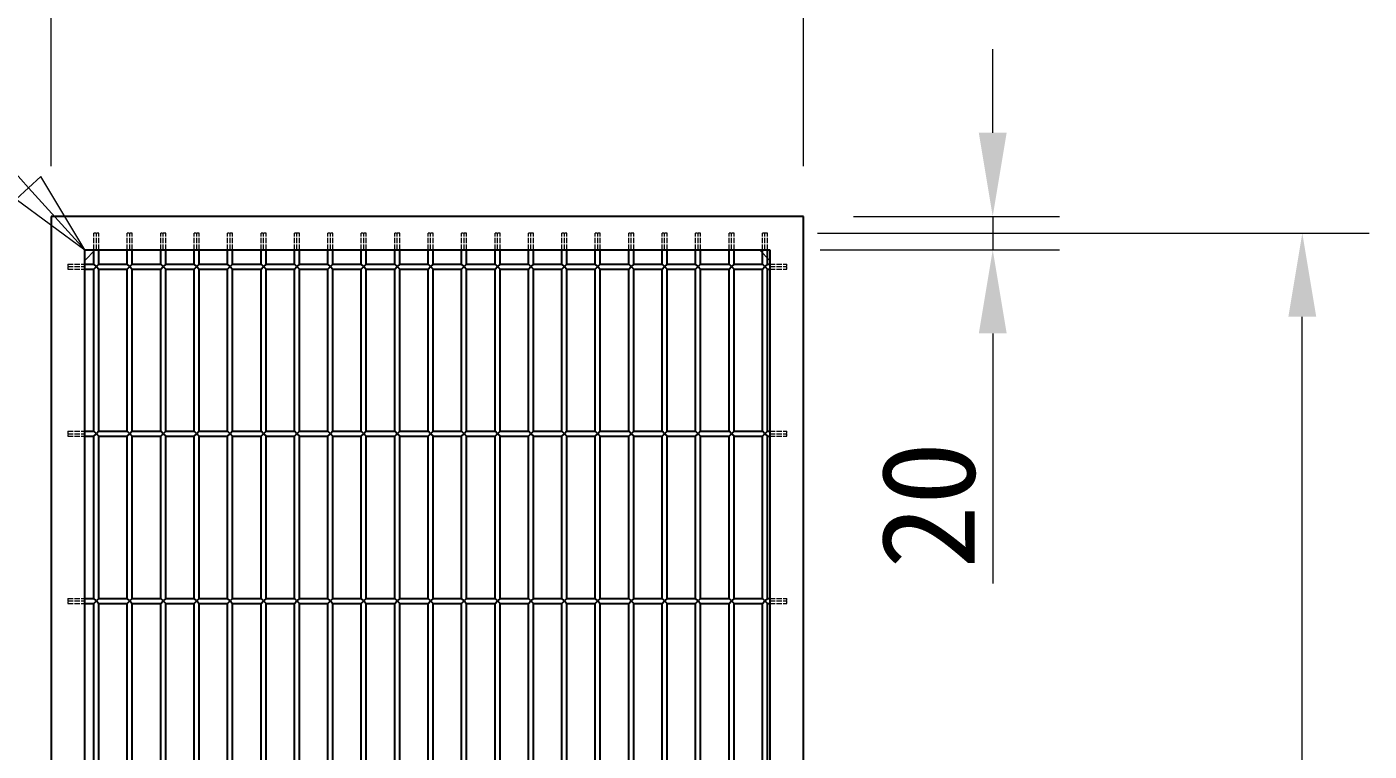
# Model space of a CAD drawing. Header units: millimetres. Extents: x 120 to 9117, y 110 to 4090.
# Drawn here: x 2181 to 2984, y 3197 to 3630 of the extents above; entities that cross this region are included whole.
import ezdxf

# ---------------------------------------------------------------- set-up
doc = ezdxf.new("R2010")
doc.units = ezdxf.units.MM
doc.header["$LTSCALE"] = 20
doc.linetypes.add('DASHED', pattern=[0.2067, 0.1654, -0.0413])
doc.layers.add('可见 (ISO)', color=7, linetype='Continuous', lineweight=25)
for name, color, linetype, lineweight, true_color in [('尺寸 (ISO)', 7, 'Continuous', 18, 0x008000), ('符号 (ISO)', 7, 'Continuous', 18, 0x008000), ('隐藏 (ISO)', 5, 'DASHED', 18, 0x0000ff)]:
    doc.layers.add(name, color=color, linetype=linetype, lineweight=lineweight, true_color=true_color)
doc.styles.add('最新国标', font='simfang.ttf')
doc.dimstyles.new('默认 (GB)', dxfattribs={"dimscale": 20, "dimtxt": 2.8, "dimasz": 2.5, "dimexe": 2, "dimexo": 1.5, "dimgap": 0.5, "dimtad": 1, "dimtoh": 1, "dimdsep": 46, "dimtxsty": '最新国标', "dimcen": 0.09, "dimdle": 10, "dimclrd": 256, "dimclre": 256, "dimclrt": 256, "dimaunit": 1, "dimadec": 3, "dimazin": 2, "dimtfac": 0.535714, "dimtdec": 3, "dimtmove": 0, "dimatfit": 3, "dimfxl": 0, "dimtolj": 1, "dimlwd": -1, "dimlwe": -1, "dimarcsym": 0})

# ---------------------------------------------------------------- blocks, each defined once
blk = doc.blocks.new('*D5')
at = {"layer": 'Defpoints', "color": 0, "transparency": 16777216}
for p in [(2195.28, 3668.26), (2195.28, 3517.01), (2645.28, 3517.01)]:
    blk.add_point(p, dxfattribs=at)
at = {"layer": '尺寸 (ISO)', "color": 116, "true_color": 0x00803f, "transparency": 16777216}
for p, q in [((2195.28, 3547.01), (2195.28, 3708.26)), ((2645.28, 3547.01), (2645.28, 3708.26)), ((2595.28, 3668.26), (2245.28, 3668.26))]:
    blk.add_line(p, q, dxfattribs=at)
for points in [[(2245.28, 3676.6), (2245.28, 3659.93), (2195.28, 3668.26)], [(2595.28, 3676.6), (2595.28, 3659.93), (2645.28, 3668.26)]]:
    blk.add_solid(points, dxfattribs=at)
at = {"layer": '尺寸 (ISO)', "transparency": 16777216, "insert": (2395.28, 3706.58), "char_height": 56, "attachment_point": 5, "style": '最新国标'}
blk.add_mtext('\\A1;450', dxfattribs=at)
blk = doc.blocks.new('*D6')
at = {"layer": 'Defpoints', "color": 0, "transparency": 16777216}
for p in [(2195.28, 3517.01), (1855.19, 1517.01), (2195.28, 1517.01)]:
    blk.add_point(p, dxfattribs=at)
at = {"layer": '尺寸 (ISO)', "color": 116, "true_color": 0x00803f, "transparency": 16777216}
for p, q in [((2165.28, 3517.01), (1815.19, 3517.01)), ((1855.19, 3467.01), (1855.19, 1567.01)), ((2165.28, 1517.01), (1815.19, 1517.01))]:
    blk.add_line(p, q, dxfattribs=at)
for points in [[(1846.85, 3467.01), (1863.52, 3467.01), (1855.19, 3517.01)], [(1846.85, 1567.01), (1863.52, 1567.01), (1855.19, 1517.01)]]:
    blk.add_solid(points, dxfattribs=at)
at = {"layer": '尺寸 (ISO)', "transparency": 16777216, "insert": (1816.87, 2517.01), "char_height": 56, "attachment_point": 5, "rotation": 90, "style": '最新国标'}
blk.add_mtext('\\A1;2000', dxfattribs=at)
blk = doc.blocks.new('*D11')
at = {"layer": 'Defpoints', "color": 0, "transparency": 16777216}
for p in [(2645.28, 3517.01), (2758.57, 3517.01), (2625.28, 3497.01)]:
    blk.add_point(p, dxfattribs=at)
at = {"layer": '尺寸 (ISO)', "color": 116, "true_color": 0x00803f, "transparency": 16777216}
for p, q in [((2758.57, 3567.01), (2758.57, 3617.01)), ((2675.28, 3517.01), (2798.57, 3517.01)), ((2758.57, 3517.01), (2758.57, 3497.01)), ((2655.28, 3497.01), (2798.57, 3497.01)), ((2758.57, 3447.01), (2758.57, 3297.47))]:
    blk.add_line(p, q, dxfattribs=at)
for points in [[(2750.23, 3567.01), (2766.9, 3567.01), (2758.57, 3517.01)], [(2750.23, 3447.01), (2766.9, 3447.01), (2758.57, 3497.01)]]:
    blk.add_solid(points, dxfattribs=at)
at = {"layer": '尺寸 (ISO)', "transparency": 16777216, "insert": (2720.25, 3344.27), "char_height": 56, "attachment_point": 5, "rotation": 90, "style": '最新国标'}
blk.add_mtext('\\A1;20', dxfattribs=at)
blk = doc.blocks.new('末端处理方式1')
at = {"layer": '符号 (ISO)'}
for p, q in [((110.764, 174.851), (111.082, 174.851)), ((111.082, 174.851), (110.764, 174.533)), ((110.764, 174.533), (110.764, 174.851))]:
    blk.add_line(p, q, dxfattribs=at)
at = {"layer": '符号 (ISO)', "flags": 128}
blk.add_lwpolyline([(110.764, 174.851), (110.764, 174.533), (111.082, 174.851), (110.764, 174.851)], dxfattribs=at)
at = {"layer": '符号 (ISO)'}
blk.add_solid([(110.764, 174.851), (110.764, 174.533), (111.082, 174.851), (110.764, 174.851)], dxfattribs=at)
blk = doc.blocks.new('末端处理方式2')
at = {"layer": '符号 (ISO)'}
for p, q in [((131.264, 174.533), (130.947, 174.851)), ((130.947, 174.851), (131.264, 174.851)), ((131.264, 174.851), (131.264, 174.533))]:
    blk.add_line(p, q, dxfattribs=at)
at = {"layer": '符号 (ISO)', "flags": 128}
blk.add_lwpolyline([(131.264, 174.851), (130.947, 174.851), (131.264, 174.533), (131.264, 174.851)], dxfattribs=at)
at = {"layer": '符号 (ISO)'}
blk.add_solid([(131.264, 174.851), (130.947, 174.851), (131.264, 174.533), (131.264, 174.851)], dxfattribs=at)
blk = doc.blocks.new('焊接符号标识符1')
at = {"layer": '符号 (ISO)', "linetype": 'DASHED', "ltscale": 12.901145}
blk.add_line((103.264, 184.187), (87.264, 184.187), dxfattribs=at)
at = {"layer": '符号 (ISO)'}
for p, q in [((103.264, 183.137), (87.264, 183.137)), ((93.264, 183.137), (97.264, 183.137)), ((97.264, 183.137), (93.264, 179.137)), ((93.264, 179.137), (93.264, 183.137)), ((109.086, 176.704), (103.264, 183.137)), ((109.457, 177.04), (108.716, 176.369)), ((109.086, 176.704), (110.764, 174.851)), ((110.764, 174.851), (109.457, 177.04)), ((108.716, 176.369), (110.764, 174.851))]:
    blk.add_line(p, q, dxfattribs=at)
at = {"layer": '符号 (ISO)', "flags": 128}
blk.add_lwpolyline([(108.716, 176.369), (110.764, 174.851), (109.457, 177.04), (108.716, 176.369)], dxfattribs=at)
at = {"layer": '符号 (ISO)'}
blk.add_solid([(108.716, 176.369), (110.764, 174.851), (109.457, 177.04), (108.716, 176.369)], dxfattribs=at)
blk = doc.blocks.new('_DotSmall')
at = {"color": 0, "linetype": 'ByBlock', "const_width": 0.5}
blk.add_lwpolyline([(-0.0625, 0, 1), (0.0625, 0, 1)], format="xyb", close=True, dxfattribs=at)
blk = doc.blocks.new('*D21')
at = {"layer": 'Defpoints', "color": 0, "transparency": 16777216}
for p in [(2623.78, 3507.01), (2943.78, 3507.01), (2623.78, 1527.01)]:
    blk.add_point(p, dxfattribs=at)
at = {"layer": '尺寸 (ISO)', "color": 116, "true_color": 0x00803f, "transparency": 16777216}
for p, q in [((2653.78, 3507.01), (2983.78, 3507.01)), ((2943.78, 1527.01), (2943.78, 3457.01)), ((2653.78, 1527.01), (2983.78, 1527.01))]:
    blk.add_line(p, q, dxfattribs=at)
blk.add_solid([(2935.45, 3457.01), (2952.11, 3457.01), (2943.78, 3507.01)], dxfattribs=at)
at = {"layer": '尺寸 (ISO)', "color": 116, "true_color": 0x00803f, "transparency": 16777216, "xscale": 50, "yscale": 50, "zscale": 50, "rotation": 270}
blk.add_blockref('_DotSmall', (2943.78, 1527.01), dxfattribs=at)
at = {"layer": '尺寸 (ISO)', "transparency": 16777216, "insert": (2905.46, 2517.21), "char_height": 56, "attachment_point": 5, "rotation": 90, "style": '最新国标'}
blk.add_mtext('\\A1;1980', dxfattribs=at)

msp = doc.modelspace()

# ---------------------------------------------------------------- linework, layer by layer
at = {"layer": '可见 (ISO)'}
for p, q in [((2195.28, 3517.011), (2195.28, 1517.011)), ((2645.28, 3517.011), (2195.28, 3517.011)), ((2645.28, 1517.011), (2645.28, 3517.011)), ((2215.28, 2527.011), (2215.28, 3497.011)), ((2215.28, 3497.011), (2625.28, 3497.011)), ((2220.78, 3488.511), (2220.78, 3497.011)), ((2223.78, 3488.511), (2223.78, 3497.011)), ((2240.78, 3488.511), (2240.78, 3497.011)), ((2243.78, 3488.511), (2243.78, 3497.011)), ((2260.78, 3488.511), (2260.78, 3497.011)), ((2263.78, 3488.511), (2263.78, 3497.011)), ((2280.78, 3488.511), (2280.78, 3497.011)), ((2283.78, 3488.511), (2283.78, 3497.011)), ((2300.78, 3488.511), (2300.78, 3497.011)), ((2303.78, 3488.511), (2303.78, 3497.011)), ((2320.78, 3488.511), (2320.78, 3497.011)), ((2323.78, 3488.511), (2323.78, 3497.011)), ((2340.78, 3488.511), (2340.78, 3497.011)), ((2343.78, 3488.511), (2343.78, 3497.011)), ((2360.78, 3488.511), (2360.78, 3497.011)), ((2363.78, 3488.511), (2363.78, 3497.011)), ((2380.78, 3488.511), (2380.78, 3497.011)), ((2383.78, 3488.511), (2383.78, 3497.011)), ((2400.78, 3488.511), (2400.78, 3497.011)), ((2403.78, 3488.511), (2403.78, 3497.011)), ((2420.78, 3488.511), (2420.78, 3497.011)), ((2423.78, 3488.511), (2423.78, 3497.011)), ((2440.78, 3488.511), (2440.78, 3497.011)), ((2443.78, 3488.511), (2443.78, 3497.011)), ((2460.78, 3488.511), (2460.78, 3497.011)), ((2463.78, 3488.511), (2463.78, 3497.011)), ((2480.78, 3488.511), (2480.78, 3497.011)), ((2483.78, 3488.511), (2483.78, 3497.011)), ((2500.78, 3488.511), (2500.78, 3497.011)), ((2503.78, 3488.511), (2503.78, 3497.011)), ((2520.78, 3488.511), (2520.78, 3497.011)), ((2523.78, 3488.511), (2523.78, 3497.011)), ((2540.78, 3488.511), (2540.78, 3497.011)), ((2543.78, 3488.511), (2543.78, 3497.011)), ((2560.78, 3488.511), (2560.78, 3497.011)), ((2563.78, 3488.511), (2563.78, 3497.011)), ((2580.78, 3488.511), (2580.78, 3497.011)), ((2583.78, 3488.511), (2583.78, 3497.011)), ((2600.78, 3488.511), (2600.78, 3497.011)), ((2603.78, 3488.511), (2603.78, 3497.011)), ((2620.78, 3488.511), (2620.78, 3497.011)), ((2623.78, 3488.511), (2623.78, 3497.011)), ((2625.28, 3497.011), (2625.28, 2527.011)), ((2215.28, 3488.511), (2220.78, 3488.511)), ((2215.28, 3485.511), (2220.78, 3485.511)), ((2222.28, 3487.011), (2220.78, 3488.511)), ((2220.78, 3485.511), (2222.28, 3487.011)), ((2220.78, 3388.511), (2220.78, 3485.511)), ((2223.78, 3488.511), (2222.28, 3487.011)), ((2222.28, 3487.011), (2223.78, 3485.511)), ((2223.78, 3488.511), (2240.78, 3488.511)), ((2223.78, 3485.511), (2240.78, 3485.511)), ((2223.78, 3388.511), (2223.78, 3485.511)), ((2242.28, 3487.011), (2240.78, 3488.511)), ((2240.78, 3485.511), (2242.28, 3487.011)), ((2240.78, 3388.511), (2240.78, 3485.511)), ((2243.78, 3488.511), (2242.28, 3487.011)), ((2242.28, 3487.011), (2243.78, 3485.511)), ((2243.78, 3488.511), (2260.78, 3488.511)), ((2243.78, 3485.511), (2260.78, 3485.511)), ((2243.78, 3388.511), (2243.78, 3485.511)), ((2262.28, 3487.011), (2260.78, 3488.511)), ((2260.78, 3485.511), (2262.28, 3487.011)), ((2260.78, 3388.511), (2260.78, 3485.511)), ((2263.78, 3488.511), (2262.28, 3487.011)), ((2262.28, 3487.011), (2263.78, 3485.511)), ((2263.78, 3488.511), (2280.78, 3488.511)), ((2263.78, 3485.511), (2280.78, 3485.511)), ((2263.78, 3388.511), (2263.78, 3485.511)), ((2282.28, 3487.011), (2280.78, 3488.511)), ((2280.78, 3485.511), (2282.28, 3487.011)), ((2280.78, 3388.511), (2280.78, 3485.511)), ((2283.78, 3488.511), (2282.28, 3487.011)), ((2282.28, 3487.011), (2283.78, 3485.511)), ((2283.78, 3488.511), (2300.78, 3488.511)), ((2283.78, 3485.511), (2300.78, 3485.511)), ((2283.78, 3388.511), (2283.78, 3485.511)), ((2302.28, 3487.011), (2300.78, 3488.511)), ((2300.78, 3485.511), (2302.28, 3487.011)), ((2300.78, 3388.511), (2300.78, 3485.511)), ((2303.78, 3488.511), (2302.28, 3487.011)), ((2302.28, 3487.011), (2303.78, 3485.511)), ((2303.78, 3488.511), (2320.78, 3488.511)), ((2303.78, 3485.511), (2320.78, 3485.511)), ((2303.78, 3388.511), (2303.78, 3485.511)), ((2322.28, 3487.011), (2320.78, 3488.511)), ((2320.78, 3485.511), (2322.28, 3487.011)), ((2320.78, 3388.511), (2320.78, 3485.511)), ((2323.78, 3488.511), (2322.28, 3487.011)), ((2322.28, 3487.011), (2323.78, 3485.511)), ((2323.78, 3488.511), (2340.78, 3488.511)), ((2323.78, 3485.511), (2340.78, 3485.511)), ((2323.78, 3388.511), (2323.78, 3485.511)), ((2342.28, 3487.011), (2340.78, 3488.511)), ((2340.78, 3485.511), (2342.28, 3487.011)), ((2340.78, 3388.511), (2340.78, 3485.511)), ((2343.78, 3488.511), (2342.28, 3487.011)), ((2342.28, 3487.011), (2343.78, 3485.511)), ((2343.78, 3488.511), (2360.78, 3488.511)), ((2343.78, 3485.511), (2360.78, 3485.511)), ((2343.78, 3388.511), (2343.78, 3485.511)), ((2362.28, 3487.011), (2360.78, 3488.511)), ((2360.78, 3485.511), (2362.28, 3487.011)), ((2360.78, 3388.511), (2360.78, 3485.511)), ((2363.78, 3488.511), (2362.28, 3487.011)), ((2362.28, 3487.011), (2363.78, 3485.511)), ((2363.78, 3488.511), (2380.78, 3488.511)), ((2363.78, 3485.511), (2380.78, 3485.511)), ((2363.78, 3388.511), (2363.78, 3485.511)), ((2382.28, 3487.011), (2380.78, 3488.511)), ((2380.78, 3485.511), (2382.28, 3487.011)), ((2380.78, 3388.511), (2380.78, 3485.511)), ((2383.78, 3488.511), (2382.28, 3487.011)), ((2382.28, 3487.011), (2383.78, 3485.511)), ((2383.78, 3488.511), (2400.78, 3488.511)), ((2383.78, 3485.511), (2400.78, 3485.511)), ((2383.78, 3388.511), (2383.78, 3485.511)), ((2402.28, 3487.011), (2400.78, 3488.511)), ((2400.78, 3485.511), (2402.28, 3487.011)), ((2400.78, 3388.511), (2400.78, 3485.511)), ((2403.78, 3488.511), (2402.28, 3487.011)), ((2402.28, 3487.011), (2403.78, 3485.511)), ((2403.78, 3488.511), (2420.78, 3488.511)), ((2403.78, 3485.511), (2420.78, 3485.511)), ((2403.78, 3388.511), (2403.78, 3485.511)), ((2422.28, 3487.011), (2420.78, 3488.511)), ((2420.78, 3485.511), (2422.28, 3487.011)), ((2420.78, 3388.511), (2420.78, 3485.511)), ((2423.78, 3488.511), (2422.28, 3487.011)), ((2422.28, 3487.011), (2423.78, 3485.511)), ((2423.78, 3488.511), (2440.78, 3488.511)), ((2423.78, 3485.511), (2440.78, 3485.511)), ((2423.78, 3388.511), (2423.78, 3485.511)), ((2442.28, 3487.011), (2440.78, 3488.511)), ((2440.78, 3485.511), (2442.28, 3487.011)), ((2440.78, 3388.511), (2440.78, 3485.511)), ((2443.78, 3488.511), (2442.28, 3487.011)), ((2442.28, 3487.011), (2443.78, 3485.511)), ((2443.78, 3488.511), (2460.78, 3488.511)), ((2443.78, 3485.511), (2460.78, 3485.511)), ((2443.78, 3388.511), (2443.78, 3485.511)), ((2462.28, 3487.011), (2460.78, 3488.511)), ((2460.78, 3485.511), (2462.28, 3487.011)), ((2460.78, 3388.511), (2460.78, 3485.511)), ((2463.78, 3488.511), (2462.28, 3487.011)), ((2462.28, 3487.011), (2463.78, 3485.511)), ((2463.78, 3488.511), (2480.78, 3488.511)), ((2463.78, 3485.511), (2480.78, 3485.511)), ((2463.78, 3388.511), (2463.78, 3485.511)), ((2482.28, 3487.011), (2480.78, 3488.511)), ((2480.78, 3485.511), (2482.28, 3487.011)), ((2480.78, 3388.511), (2480.78, 3485.511)), ((2483.78, 3488.511), (2482.28, 3487.011)), ((2482.28, 3487.011), (2483.78, 3485.511)), ((2483.78, 3488.511), (2500.78, 3488.511)), ((2483.78, 3485.511), (2500.78, 3485.511)), ((2483.78, 3388.511), (2483.78, 3485.511)), ((2502.28, 3487.011), (2500.78, 3488.511)), ((2500.78, 3485.511), (2502.28, 3487.011)), ((2500.78, 3388.511), (2500.78, 3485.511)), ((2503.78, 3488.511), (2502.28, 3487.011)), ((2502.28, 3487.011), (2503.78, 3485.511)), ((2503.78, 3488.511), (2520.78, 3488.511)), ((2503.78, 3485.511), (2520.78, 3485.511)), ((2503.78, 3388.511), (2503.78, 3485.511)), ((2522.28, 3487.011), (2520.78, 3488.511)), ((2520.78, 3485.511), (2522.28, 3487.011)), ((2520.78, 3388.511), (2520.78, 3485.511)), ((2523.78, 3488.511), (2522.28, 3487.011)), ((2522.28, 3487.011), (2523.78, 3485.511)), ((2523.78, 3488.511), (2540.78, 3488.511)), ((2523.78, 3485.511), (2540.78, 3485.511)), ((2523.78, 3388.511), (2523.78, 3485.511)), ((2542.28, 3487.011), (2540.78, 3488.511)), ((2540.78, 3485.511), (2542.28, 3487.011)), ((2540.78, 3388.511), (2540.78, 3485.511)), ((2543.78, 3488.511), (2542.28, 3487.011)), ((2542.28, 3487.011), (2543.78, 3485.511)), ((2543.78, 3488.511), (2560.78, 3488.511)), ((2543.78, 3485.511), (2560.78, 3485.511)), ((2543.78, 3388.511), (2543.78, 3485.511)), ((2562.28, 3487.011), (2560.78, 3488.511)), ((2560.78, 3485.511), (2562.28, 3487.011)), ((2560.78, 3388.511), (2560.78, 3485.511)), ((2563.78, 3488.511), (2562.28, 3487.011)), ((2562.28, 3487.011), (2563.78, 3485.511)), ((2563.78, 3488.511), (2580.78, 3488.511)), ((2563.78, 3485.511), (2580.78, 3485.511)), ((2563.78, 3388.511), (2563.78, 3485.511)), ((2582.28, 3487.011), (2580.78, 3488.511)), ((2580.78, 3485.511), (2582.28, 3487.011)), ((2580.78, 3388.511), (2580.78, 3485.511)), ((2583.78, 3488.511), (2582.28, 3487.011)), ((2582.28, 3487.011), (2583.78, 3485.511)), ((2583.78, 3488.511), (2600.78, 3488.511)), ((2583.78, 3485.511), (2600.78, 3485.511)), ((2583.78, 3388.511), (2583.78, 3485.511)), ((2602.28, 3487.011), (2600.78, 3488.511)), ((2600.78, 3485.511), (2602.28, 3487.011)), ((2600.78, 3388.511), (2600.78, 3485.511)), ((2603.78, 3488.511), (2602.28, 3487.011)), ((2602.28, 3487.011), (2603.78, 3485.511)), ((2603.78, 3488.511), (2620.78, 3488.511)), ((2603.78, 3485.511), (2620.78, 3485.511)), ((2603.78, 3388.511), (2603.78, 3485.511)), ((2622.28, 3487.011), (2620.78, 3488.511)), ((2620.78, 3485.511), (2622.28, 3487.011)), ((2620.78, 3388.511), (2620.78, 3485.511)), ((2623.78, 3488.511), (2622.28, 3487.011)), ((2622.28, 3487.011), (2623.78, 3485.511)), ((2623.78, 3488.511), (2625.28, 3488.511)), ((2623.78, 3485.511), (2625.28, 3485.511)), ((2623.78, 3388.511), (2623.78, 3485.511)), ((2215.28, 3388.511), (2220.78, 3388.511)), ((2215.28, 3385.511), (2220.78, 3385.511)), ((2222.28, 3387.011), (2220.78, 3388.511)), ((2220.78, 3385.511), (2222.28, 3387.011)), ((2220.78, 3288.511), (2220.78, 3385.511)), ((2223.78, 3388.511), (2222.28, 3387.011)), ((2222.28, 3387.011), (2223.78, 3385.511)), ((2223.78, 3388.511), (2240.78, 3388.511)), ((2223.78, 3385.511), (2240.78, 3385.511)), ((2223.78, 3288.511), (2223.78, 3385.511)), ((2242.28, 3387.011), (2240.78, 3388.511)), ((2240.78, 3385.511), (2242.28, 3387.011)), ((2240.78, 3288.511), (2240.78, 3385.511)), ((2243.78, 3388.511), (2242.28, 3387.011)), ((2242.28, 3387.011), (2243.78, 3385.511)), ((2243.78, 3388.511), (2260.78, 3388.511)), ((2243.78, 3385.511), (2260.78, 3385.511)), ((2243.78, 3288.511), (2243.78, 3385.511)), ((2262.28, 3387.011), (2260.78, 3388.511)), ((2260.78, 3385.511), (2262.28, 3387.011)), ((2260.78, 3288.511), (2260.78, 3385.511)), ((2263.78, 3388.511), (2262.28, 3387.011)), ((2262.28, 3387.011), (2263.78, 3385.511)), ((2263.78, 3388.511), (2280.78, 3388.511)), ((2263.78, 3385.511), (2280.78, 3385.511)), ((2263.78, 3288.511), (2263.78, 3385.511)), ((2282.28, 3387.011), (2280.78, 3388.511)), ((2280.78, 3385.511), (2282.28, 3387.011)), ((2280.78, 3288.511), (2280.78, 3385.511)), ((2283.78, 3388.511), (2282.28, 3387.011)), ((2282.28, 3387.011), (2283.78, 3385.511)), ((2283.78, 3388.511), (2300.78, 3388.511)), ((2283.78, 3385.511), (2300.78, 3385.511)), ((2283.78, 3288.511), (2283.78, 3385.511)), ((2302.28, 3387.011), (2300.78, 3388.511)), ((2300.78, 3385.511), (2302.28, 3387.011)), ((2300.78, 3288.511), (2300.78, 3385.511)), ((2303.78, 3388.511), (2302.28, 3387.011)), ((2302.28, 3387.011), (2303.78, 3385.511)), ((2303.78, 3388.511), (2320.78, 3388.511)), ((2303.78, 3385.511), (2320.78, 3385.511)), ((2303.78, 3288.511), (2303.78, 3385.511)), ((2322.28, 3387.011), (2320.78, 3388.511)), ((2320.78, 3385.511), (2322.28, 3387.011)), ((2320.78, 3288.511), (2320.78, 3385.511)), ((2323.78, 3388.511), (2322.28, 3387.011)), ((2322.28, 3387.011), (2323.78, 3385.511)), ((2323.78, 3388.511), (2340.78, 3388.511)), ((2323.78, 3385.511), (2340.78, 3385.511)), ((2323.78, 3288.511), (2323.78, 3385.511)), ((2342.28, 3387.011), (2340.78, 3388.511)), ((2340.78, 3385.511), (2342.28, 3387.011)), ((2340.78, 3288.511), (2340.78, 3385.511)), ((2343.78, 3388.511), (2342.28, 3387.011)), ((2342.28, 3387.011), (2343.78, 3385.511)), ((2343.78, 3388.511), (2360.78, 3388.511)), ((2343.78, 3385.511), (2360.78, 3385.511)), ((2343.78, 3288.511), (2343.78, 3385.511)), ((2362.28, 3387.011), (2360.78, 3388.511)), ((2360.78, 3385.511), (2362.28, 3387.011)), ((2360.78, 3288.511), (2360.78, 3385.511)), ((2363.78, 3388.511), (2362.28, 3387.011)), ((2362.28, 3387.011), (2363.78, 3385.511)), ((2363.78, 3388.511), (2380.78, 3388.511)), ((2363.78, 3385.511), (2380.78, 3385.511)), ((2363.78, 3288.511), (2363.78, 3385.511)), ((2382.28, 3387.011), (2380.78, 3388.511)), ((2380.78, 3385.511), (2382.28, 3387.011)), ((2380.78, 3288.511), (2380.78, 3385.511)), ((2383.78, 3388.511), (2382.28, 3387.011)), ((2382.28, 3387.011), (2383.78, 3385.511)), ((2383.78, 3388.511), (2400.78, 3388.511)), ((2383.78, 3385.511), (2400.78, 3385.511)), ((2383.78, 3288.511), (2383.78, 3385.511)), ((2402.28, 3387.011), (2400.78, 3388.511)), ((2400.78, 3385.511), (2402.28, 3387.011)), ((2400.78, 3288.511), (2400.78, 3385.511)), ((2403.78, 3388.511), (2402.28, 3387.011)), ((2402.28, 3387.011), (2403.78, 3385.511)), ((2403.78, 3388.511), (2420.78, 3388.511)), ((2403.78, 3385.511), (2420.78, 3385.511)), ((2403.78, 3288.511), (2403.78, 3385.511)), ((2422.28, 3387.011), (2420.78, 3388.511)), ((2420.78, 3385.511), (2422.28, 3387.011)), ((2420.78, 3288.511), (2420.78, 3385.511)), ((2423.78, 3388.511), (2422.28, 3387.011)), ((2422.28, 3387.011), (2423.78, 3385.511)), ((2423.78, 3388.511), (2440.78, 3388.511)), ((2423.78, 3385.511), (2440.78, 3385.511)), ((2423.78, 3288.511), (2423.78, 3385.511)), ((2442.28, 3387.011), (2440.78, 3388.511)), ((2440.78, 3385.511), (2442.28, 3387.011)), ((2440.78, 3288.511), (2440.78, 3385.511)), ((2443.78, 3388.511), (2442.28, 3387.011)), ((2442.28, 3387.011), (2443.78, 3385.511)), ((2443.78, 3388.511), (2460.78, 3388.511)), ((2443.78, 3385.511), (2460.78, 3385.511)), ((2443.78, 3288.511), (2443.78, 3385.511)), ((2462.28, 3387.011), (2460.78, 3388.511)), ((2460.78, 3385.511), (2462.28, 3387.011)), ((2460.78, 3288.511), (2460.78, 3385.511)), ((2463.78, 3388.511), (2462.28, 3387.011)), ((2462.28, 3387.011), (2463.78, 3385.511)), ((2463.78, 3388.511), (2480.78, 3388.511)), ((2463.78, 3385.511), (2480.78, 3385.511)), ((2463.78, 3288.511), (2463.78, 3385.511)), ((2482.28, 3387.011), (2480.78, 3388.511)), ((2480.78, 3385.511), (2482.28, 3387.011)), ((2480.78, 3288.511), (2480.78, 3385.511)), ((2483.78, 3388.511), (2482.28, 3387.011)), ((2482.28, 3387.011), (2483.78, 3385.511)), ((2483.78, 3388.511), (2500.78, 3388.511)), ((2483.78, 3385.511), (2500.78, 3385.511)), ((2483.78, 3288.511), (2483.78, 3385.511)), ((2502.28, 3387.011), (2500.78, 3388.511)), ((2500.78, 3385.511), (2502.28, 3387.011)), ((2500.78, 3288.511), (2500.78, 3385.511)), ((2503.78, 3388.511), (2502.28, 3387.011)), ((2502.28, 3387.011), (2503.78, 3385.511)), ((2503.78, 3388.511), (2520.78, 3388.511)), ((2503.78, 3385.511), (2520.78, 3385.511)), ((2503.78, 3288.511), (2503.78, 3385.511)), ((2522.28, 3387.011), (2520.78, 3388.511)), ((2520.78, 3385.511), (2522.28, 3387.011)), ((2520.78, 3288.511), (2520.78, 3385.511)), ((2523.78, 3388.511), (2522.28, 3387.011)), ((2522.28, 3387.011), (2523.78, 3385.511)), ((2523.78, 3388.511), (2540.78, 3388.511)), ((2523.78, 3385.511), (2540.78, 3385.511)), ((2523.78, 3288.511), (2523.78, 3385.511)), ((2542.28, 3387.011), (2540.78, 3388.511)), ((2540.78, 3385.511), (2542.28, 3387.011)), ((2540.78, 3288.511), (2540.78, 3385.511)), ((2543.78, 3388.511), (2542.28, 3387.011)), ((2542.28, 3387.011), (2543.78, 3385.511)), ((2543.78, 3388.511), (2560.78, 3388.511)), ((2543.78, 3385.511), (2560.78, 3385.511)), ((2543.78, 3288.511), (2543.78, 3385.511)), ((2562.28, 3387.011), (2560.78, 3388.511)), ((2560.78, 3385.511), (2562.28, 3387.011)), ((2560.78, 3288.511), (2560.78, 3385.511)), ((2563.78, 3388.511), (2562.28, 3387.011)), ((2562.28, 3387.011), (2563.78, 3385.511)), ((2563.78, 3388.511), (2580.78, 3388.511)), ((2563.78, 3385.511), (2580.78, 3385.511)), ((2563.78, 3288.511), (2563.78, 3385.511)), ((2582.28, 3387.011), (2580.78, 3388.511)), ((2580.78, 3385.511), (2582.28, 3387.011)), ((2580.78, 3288.511), (2580.78, 3385.511)), ((2583.78, 3388.511), (2582.28, 3387.011)), ((2582.28, 3387.011), (2583.78, 3385.511)), ((2583.78, 3388.511), (2600.78, 3388.511)), ((2583.78, 3385.511), (2600.78, 3385.511)), ((2583.78, 3288.511), (2583.78, 3385.511)), ((2602.28, 3387.011), (2600.78, 3388.511)), ((2600.78, 3385.511), (2602.28, 3387.011)), ((2600.78, 3288.511), (2600.78, 3385.511)), ((2603.78, 3388.511), (2602.28, 3387.011)), ((2602.28, 3387.011), (2603.78, 3385.511)), ((2603.78, 3388.511), (2620.78, 3388.511)), ((2603.78, 3385.511), (2620.78, 3385.511)), ((2603.78, 3288.511), (2603.78, 3385.511)), ((2622.28, 3387.011), (2620.78, 3388.511)), ((2620.78, 3385.511), (2622.28, 3387.011)), ((2620.78, 3288.511), (2620.78, 3385.511)), ((2623.78, 3388.511), (2622.28, 3387.011)), ((2622.28, 3387.011), (2623.78, 3385.511)), ((2623.78, 3388.511), (2625.28, 3388.511)), ((2623.78, 3385.511), (2625.28, 3385.511)), ((2623.78, 3288.511), (2623.78, 3385.511)), ((2215.28, 3288.511), (2220.78, 3288.511)), ((2215.28, 3285.511), (2220.78, 3285.511)), ((2222.28, 3287.011), (2220.78, 3288.511)), ((2220.78, 3285.511), (2222.28, 3287.011)), ((2220.78, 3188.511), (2220.78, 3285.511)), ((2223.78, 3288.511), (2222.28, 3287.011)), ((2222.28, 3287.011), (2223.78, 3285.511)), ((2223.78, 3288.511), (2240.78, 3288.511)), ((2223.78, 3285.511), (2240.78, 3285.511)), ((2223.78, 3188.511), (2223.78, 3285.511)), ((2242.28, 3287.011), (2240.78, 3288.511)), ((2240.78, 3285.511), (2242.28, 3287.011)), ((2240.78, 3188.511), (2240.78, 3285.511)), ((2243.78, 3288.511), (2242.28, 3287.011)), ((2242.28, 3287.011), (2243.78, 3285.511)), ((2243.78, 3288.511), (2260.78, 3288.511)), ((2243.78, 3285.511), (2260.78, 3285.511)), ((2243.78, 3188.511), (2243.78, 3285.511)), ((2262.28, 3287.011), (2260.78, 3288.511)), ((2260.78, 3285.511), (2262.28, 3287.011)), ((2260.78, 3188.511), (2260.78, 3285.511)), ((2263.78, 3288.511), (2262.28, 3287.011)), ((2262.28, 3287.011), (2263.78, 3285.511)), ((2263.78, 3288.511), (2280.78, 3288.511)), ((2263.78, 3285.511), (2280.78, 3285.511)), ((2263.78, 3188.511), (2263.78, 3285.511)), ((2282.28, 3287.011), (2280.78, 3288.511)), ((2280.78, 3285.511), (2282.28, 3287.011)), ((2280.78, 3188.511), (2280.78, 3285.511)), ((2283.78, 3288.511), (2282.28, 3287.011)), ((2282.28, 3287.011), (2283.78, 3285.511)), ((2283.78, 3288.511), (2300.78, 3288.511)), ((2283.78, 3285.511), (2300.78, 3285.511)), ((2283.78, 3188.511), (2283.78, 3285.511)), ((2302.28, 3287.011), (2300.78, 3288.511)), ((2300.78, 3285.511), (2302.28, 3287.011)), ((2300.78, 3188.511), (2300.78, 3285.511)), ((2303.78, 3288.511), (2302.28, 3287.011)), ((2302.28, 3287.011), (2303.78, 3285.511)), ((2303.78, 3288.511), (2320.78, 3288.511)), ((2303.78, 3285.511), (2320.78, 3285.511)), ((2303.78, 3188.511), (2303.78, 3285.511)), ((2322.28, 3287.011), (2320.78, 3288.511)), ((2320.78, 3285.511), (2322.28, 3287.011)), ((2320.78, 3188.511), (2320.78, 3285.511)), ((2323.78, 3288.511), (2322.28, 3287.011)), ((2322.28, 3287.011), (2323.78, 3285.511)), ((2323.78, 3288.511), (2340.78, 3288.511)), ((2323.78, 3285.511), (2340.78, 3285.511)), ((2323.78, 3188.511), (2323.78, 3285.511)), ((2342.28, 3287.011), (2340.78, 3288.511)), ((2340.78, 3285.511), (2342.28, 3287.011)), ((2340.78, 3188.511), (2340.78, 3285.511)), ((2343.78, 3288.511), (2342.28, 3287.011)), ((2342.28, 3287.011), (2343.78, 3285.511)), ((2343.78, 3288.511), (2360.78, 3288.511)), ((2343.78, 3285.511), (2360.78, 3285.511)), ((2343.78, 3188.511), (2343.78, 3285.511)), ((2362.28, 3287.011), (2360.78, 3288.511)), ((2360.78, 3285.511), (2362.28, 3287.011)), ((2360.78, 3188.511), (2360.78, 3285.511)), ((2363.78, 3288.511), (2362.28, 3287.011)), ((2362.28, 3287.011), (2363.78, 3285.511)), ((2363.78, 3288.511), (2380.78, 3288.511)), ((2363.78, 3285.511), (2380.78, 3285.511)), ((2363.78, 3188.511), (2363.78, 3285.511)), ((2382.28, 3287.011), (2380.78, 3288.511)), ((2380.78, 3285.511), (2382.28, 3287.011)), ((2380.78, 3188.511), (2380.78, 3285.511)), ((2383.78, 3288.511), (2382.28, 3287.011)), ((2382.28, 3287.011), (2383.78, 3285.511)), ((2383.78, 3288.511), (2400.78, 3288.511)), ((2383.78, 3285.511), (2400.78, 3285.511)), ((2383.78, 3188.511), (2383.78, 3285.511)), ((2402.28, 3287.011), (2400.78, 3288.511)), ((2400.78, 3285.511), (2402.28, 3287.011)), ((2400.78, 3188.511), (2400.78, 3285.511)), ((2403.78, 3288.511), (2402.28, 3287.011)), ((2402.28, 3287.011), (2403.78, 3285.511)), ((2403.78, 3288.511), (2420.78, 3288.511)), ((2403.78, 3285.511), (2420.78, 3285.511)), ((2403.78, 3188.511), (2403.78, 3285.511)), ((2422.28, 3287.011), (2420.78, 3288.511)), ((2420.78, 3285.511), (2422.28, 3287.011)), ((2420.78, 3188.511), (2420.78, 3285.511)), ((2423.78, 3288.511), (2422.28, 3287.011)), ((2422.28, 3287.011), (2423.78, 3285.511)), ((2423.78, 3288.511), (2440.78, 3288.511)), ((2423.78, 3285.511), (2440.78, 3285.511)), ((2423.78, 3188.511), (2423.78, 3285.511)), ((2442.28, 3287.011), (2440.78, 3288.511)), ((2440.78, 3285.511), (2442.28, 3287.011)), ((2440.78, 3188.511), (2440.78, 3285.511)), ((2443.78, 3288.511), (2442.28, 3287.011)), ((2442.28, 3287.011), (2443.78, 3285.511)), ((2443.78, 3288.511), (2460.78, 3288.511)), ((2443.78, 3285.511), (2460.78, 3285.511)), ((2443.78, 3188.511), (2443.78, 3285.511)), ((2462.28, 3287.011), (2460.78, 3288.511)), ((2460.78, 3285.511), (2462.28, 3287.011)), ((2460.78, 3188.511), (2460.78, 3285.511)), ((2463.78, 3288.511), (2462.28, 3287.011)), ((2462.28, 3287.011), (2463.78, 3285.511)), ((2463.78, 3288.511), (2480.78, 3288.511)), ((2463.78, 3285.511), (2480.78, 3285.511)), ((2463.78, 3188.511), (2463.78, 3285.511)), ((2482.28, 3287.011), (2480.78, 3288.511)), ((2480.78, 3285.511), (2482.28, 3287.011)), ((2480.78, 3188.511), (2480.78, 3285.511)), ((2483.78, 3288.511), (2482.28, 3287.011)), ((2482.28, 3287.011), (2483.78, 3285.511)), ((2483.78, 3288.511), (2500.78, 3288.511)), ((2483.78, 3285.511), (2500.78, 3285.511)), ((2483.78, 3188.511), (2483.78, 3285.511)), ((2502.28, 3287.011), (2500.78, 3288.511)), ((2500.78, 3285.511), (2502.28, 3287.011)), ((2500.78, 3188.511), (2500.78, 3285.511)), ((2503.78, 3288.511), (2502.28, 3287.011)), ((2502.28, 3287.011), (2503.78, 3285.511)), ((2503.78, 3288.511), (2520.78, 3288.511)), ((2503.78, 3285.511), (2520.78, 3285.511)), ((2503.78, 3188.511), (2503.78, 3285.511)), ((2522.28, 3287.011), (2520.78, 3288.511)), ((2520.78, 3285.511), (2522.28, 3287.011)), ((2520.78, 3188.511), (2520.78, 3285.511)), ((2523.78, 3288.511), (2522.28, 3287.011)), ((2522.28, 3287.011), (2523.78, 3285.511)), ((2523.78, 3288.511), (2540.78, 3288.511)), ((2523.78, 3285.511), (2540.78, 3285.511)), ((2523.78, 3188.511), (2523.78, 3285.511)), ((2542.28, 3287.011), (2540.78, 3288.511)), ((2540.78, 3285.511), (2542.28, 3287.011)), ((2540.78, 3188.511), (2540.78, 3285.511)), ((2543.78, 3288.511), (2542.28, 3287.011)), ((2542.28, 3287.011), (2543.78, 3285.511)), ((2543.78, 3288.511), (2560.78, 3288.511)), ((2543.78, 3285.511), (2560.78, 3285.511)), ((2543.78, 3188.511), (2543.78, 3285.511)), ((2562.28, 3287.011), (2560.78, 3288.511)), ((2560.78, 3285.511), (2562.28, 3287.011)), ((2560.78, 3188.511), (2560.78, 3285.511)), ((2563.78, 3288.511), (2562.28, 3287.011)), ((2562.28, 3287.011), (2563.78, 3285.511)), ((2563.78, 3288.511), (2580.78, 3288.511)), ((2563.78, 3285.511), (2580.78, 3285.511)), ((2563.78, 3188.511), (2563.78, 3285.511)), ((2582.28, 3287.011), (2580.78, 3288.511)), ((2580.78, 3285.511), (2582.28, 3287.011)), ((2580.78, 3188.511), (2580.78, 3285.511)), ((2583.78, 3288.511), (2582.28, 3287.011)), ((2582.28, 3287.011), (2583.78, 3285.511)), ((2583.78, 3288.511), (2600.78, 3288.511)), ((2583.78, 3285.511), (2600.78, 3285.511)), ((2583.78, 3188.511), (2583.78, 3285.511)), ((2602.28, 3287.011), (2600.78, 3288.511)), ((2600.78, 3285.511), (2602.28, 3287.011)), ((2600.78, 3188.511), (2600.78, 3285.511)), ((2603.78, 3288.511), (2602.28, 3287.011)), ((2602.28, 3287.011), (2603.78, 3285.511)), ((2603.78, 3288.511), (2620.78, 3288.511)), ((2603.78, 3285.511), (2620.78, 3285.511)), ((2603.78, 3188.511), (2603.78, 3285.511)), ((2622.28, 3287.011), (2620.78, 3288.511)), ((2620.78, 3285.511), (2622.28, 3287.011)), ((2620.78, 3188.511), (2620.78, 3285.511)), ((2623.78, 3288.511), (2622.28, 3287.011)), ((2622.28, 3287.011), (2623.78, 3285.511)), ((2623.78, 3288.511), (2625.28, 3288.511)), ((2623.78, 3285.511), (2625.28, 3285.511)), ((2623.78, 3188.511), (2623.78, 3285.511))]:
    msp.add_line(p, q, dxfattribs=at)
at = {"layer": '隐藏 (ISO)', "ltscale": 0.448684}
for p, q in [((2223.78, 3507.011), (2220.78, 3507.011)), ((2243.78, 3507.011), (2240.78, 3507.011)), ((2263.78, 3507.011), (2260.78, 3507.011)), ((2283.78, 3507.011), (2280.78, 3507.011)), ((2303.78, 3507.011), (2300.78, 3507.011)), ((2323.78, 3507.011), (2320.78, 3507.011)), ((2343.78, 3507.011), (2340.78, 3507.011)), ((2363.78, 3507.011), (2360.78, 3507.011)), ((2383.78, 3507.011), (2380.78, 3507.011)), ((2403.78, 3507.011), (2400.78, 3507.011)), ((2423.78, 3507.011), (2420.78, 3507.011)), ((2443.78, 3507.011), (2440.78, 3507.011)), ((2463.78, 3507.011), (2460.78, 3507.011)), ((2483.78, 3507.011), (2480.78, 3507.011)), ((2503.78, 3507.011), (2500.78, 3507.011)), ((2523.78, 3507.011), (2520.78, 3507.011)), ((2543.78, 3507.011), (2540.78, 3507.011)), ((2563.78, 3507.011), (2560.78, 3507.011)), ((2583.78, 3507.011), (2580.78, 3507.011)), ((2603.78, 3507.011), (2600.78, 3507.011)), ((2623.78, 3507.011), (2620.78, 3507.011)), ((2205.28, 3488.511), (2205.28, 3485.511)), ((2635.28, 3485.511), (2635.28, 3488.511)), ((2205.28, 3388.511), (2205.28, 3385.511)), ((2635.28, 3385.511), (2635.28, 3388.511)), ((2205.28, 3288.511), (2205.28, 3285.511)), ((2635.28, 3285.511), (2635.28, 3288.511))]:
    msp.add_line(p, q, dxfattribs=at)
at = {"layer": '隐藏 (ISO)', "ltscale": 0.952248}
for p, q in [((2220.78, 3497.011), (2220.78, 3507.011)), ((2222.28, 3497.011), (2222.28, 3507.011)), ((2223.78, 3497.011), (2223.78, 3507.011)), ((2240.78, 3497.011), (2240.78, 3507.011)), ((2242.28, 3497.011), (2242.28, 3507.011)), ((2243.78, 3497.011), (2243.78, 3507.011)), ((2260.78, 3497.011), (2260.78, 3507.011)), ((2262.28, 3497.011), (2262.28, 3507.011)), ((2263.78, 3497.011), (2263.78, 3507.011)), ((2280.78, 3497.011), (2280.78, 3507.011)), ((2282.28, 3497.011), (2282.28, 3507.011)), ((2283.78, 3497.011), (2283.78, 3507.011)), ((2300.78, 3497.011), (2300.78, 3507.011)), ((2302.28, 3497.011), (2302.28, 3507.011)), ((2303.78, 3497.011), (2303.78, 3507.011)), ((2320.78, 3497.011), (2320.78, 3507.011)), ((2322.28, 3497.011), (2322.28, 3507.011)), ((2323.78, 3497.011), (2323.78, 3507.011)), ((2340.78, 3497.011), (2340.78, 3507.011)), ((2342.28, 3497.011), (2342.28, 3507.011)), ((2343.78, 3497.011), (2343.78, 3507.011)), ((2360.78, 3497.011), (2360.78, 3507.011)), ((2362.28, 3497.011), (2362.28, 3507.011)), ((2363.78, 3497.011), (2363.78, 3507.011)), ((2380.78, 3497.011), (2380.78, 3507.011)), ((2382.28, 3497.011), (2382.28, 3507.011)), ((2383.78, 3497.011), (2383.78, 3507.011)), ((2400.78, 3497.011), (2400.78, 3507.011)), ((2402.28, 3497.011), (2402.28, 3507.011)), ((2403.78, 3497.011), (2403.78, 3507.011)), ((2420.78, 3497.011), (2420.78, 3507.011)), ((2422.28, 3497.011), (2422.28, 3507.011)), ((2423.78, 3497.011), (2423.78, 3507.011)), ((2440.78, 3497.011), (2440.78, 3507.011)), ((2442.28, 3497.011), (2442.28, 3507.011)), ((2443.78, 3497.011), (2443.78, 3507.011)), ((2460.78, 3497.011), (2460.78, 3507.011)), ((2462.28, 3497.011), (2462.28, 3507.011)), ((2463.78, 3497.011), (2463.78, 3507.011)), ((2480.78, 3497.011), (2480.78, 3507.011)), ((2482.28, 3497.011), (2482.28, 3507.011)), ((2483.78, 3497.011), (2483.78, 3507.011)), ((2500.78, 3497.011), (2500.78, 3507.011)), ((2502.28, 3497.011), (2502.28, 3507.011)), ((2503.78, 3497.011), (2503.78, 3507.011)), ((2520.78, 3497.011), (2520.78, 3507.011)), ((2522.28, 3497.011), (2522.28, 3507.011)), ((2523.78, 3497.011), (2523.78, 3507.011)), ((2540.78, 3497.011), (2540.78, 3507.011)), ((2542.28, 3497.011), (2542.28, 3507.011)), ((2543.78, 3497.011), (2543.78, 3507.011)), ((2560.78, 3497.011), (2560.78, 3507.011)), ((2562.28, 3497.011), (2562.28, 3507.011)), ((2563.78, 3497.011), (2563.78, 3507.011)), ((2580.78, 3497.011), (2580.78, 3507.011)), ((2582.28, 3497.011), (2582.28, 3507.011)), ((2583.78, 3497.011), (2583.78, 3507.011)), ((2600.78, 3497.011), (2600.78, 3507.011)), ((2602.28, 3497.011), (2602.28, 3507.011)), ((2603.78, 3497.011), (2603.78, 3507.011)), ((2620.78, 3497.011), (2620.78, 3507.011)), ((2622.28, 3497.011), (2622.28, 3507.011)), ((2623.78, 3497.011), (2623.78, 3507.011)), ((2205.28, 3488.511), (2215.28, 3488.511)), ((2205.28, 3487.011), (2215.28, 3487.011)), ((2205.28, 3485.511), (2215.28, 3485.511)), ((2625.28, 3488.511), (2635.28, 3488.511)), ((2625.28, 3487.011), (2635.28, 3487.011)), ((2625.28, 3485.511), (2635.28, 3485.511)), ((2205.28, 3388.511), (2215.28, 3388.511)), ((2205.28, 3387.011), (2215.28, 3387.011)), ((2205.28, 3385.511), (2215.28, 3385.511)), ((2625.28, 3388.511), (2635.28, 3388.511)), ((2625.28, 3387.011), (2635.28, 3387.011)), ((2625.28, 3385.511), (2635.28, 3385.511)), ((2205.28, 3288.511), (2215.28, 3288.511)), ((2205.28, 3287.011), (2215.28, 3287.011)), ((2205.28, 3285.511), (2215.28, 3285.511)), ((2625.28, 3288.511), (2635.28, 3288.511)), ((2625.28, 3287.011), (2635.28, 3287.011)), ((2625.28, 3285.511), (2635.28, 3285.511))]:
    msp.add_line(p, q, dxfattribs=at)

# ---------------------------------------------------------------- block references
at = {"layer": '符号 (ISO)', "xscale": 20, "yscale": 20, "zscale": 20}
for name in ['焊接符号标识符1', '末端处理方式1', '末端处理方式2']:
    msp.add_blockref(name, (0, 0), dxfattribs=at)

# ---------------------------------------------------------------- dimensions: what is measured, and where the dimension line sits
at = {"layer": '尺寸 (ISO)', "color": 116, "true_color": 0x00803f}
for base, p1, p2, angle, override, picture, middle in [((2195.28, 3668.263), (2645.28, 3517.011), (2195.28, 3517.011), 180, {"dimgap": 0.5, "dimtoh": 0, "dimdec": 2, "dimtol": 0, "dimlim": 0, "dimtp": 0, "dimtm": 0, "dimtdec": 3, "dimtofl": 0, "dimatfit": 1}, '*D5', (2395.28, 3668.263)), ((2758.567, 3517.011), (2625.28, 3497.011), (2645.28, 3517.011), 270, {"dimgap": 0.5, "dimtoh": 0, "dimdec": 2, "dimtol": 0, "dimlim": 0, "dimtp": 0, "dimtm": 0, "dimtdec": 3, "dimtofl": 1, "dimatfit": 1}, '*D11', (2758.567, 3344.273)), ((1855.187, 1517.011), (2195.28, 3517.011), (2195.28, 1517.011), 90, {"dimgap": 0.5, "dimtoh": 0, "dimdec": 2, "dimtol": 0, "dimlim": 0, "dimtp": 0, "dimtm": 0, "dimtdec": 3, "dimtofl": 0, "dimatfit": 1}, '*D6', (1855.187, 2517.011)), ((2943.78, 3507.011), (2623.78, 1527.011), (2623.78, 3507.011), 90, {"dimgap": 0.5, "dimtoh": 0, "dimdec": 2, "dimblk1": 'DotSmall', "dimsah": 1, "dimdle": 0, "dimtol": 0, "dimlim": 0, "dimtp": 0, "dimtm": 0, "dimtdec": 3, "dimtofl": 0, "dimatfit": 1}, '*D21', (2943.78, 2517.211))]:
    dim = msp.add_linear_dim(base=base, p1=p1, p2=p2, angle=angle, dimstyle='默认 (GB)', override=override, dxfattribs=at)
    dim.commit()
    dim.dimension.update_dxf_attribs({"geometry": picture, "text_midpoint": middle, "dimtype": 160})

doc.saveas('drawing.dxf')
